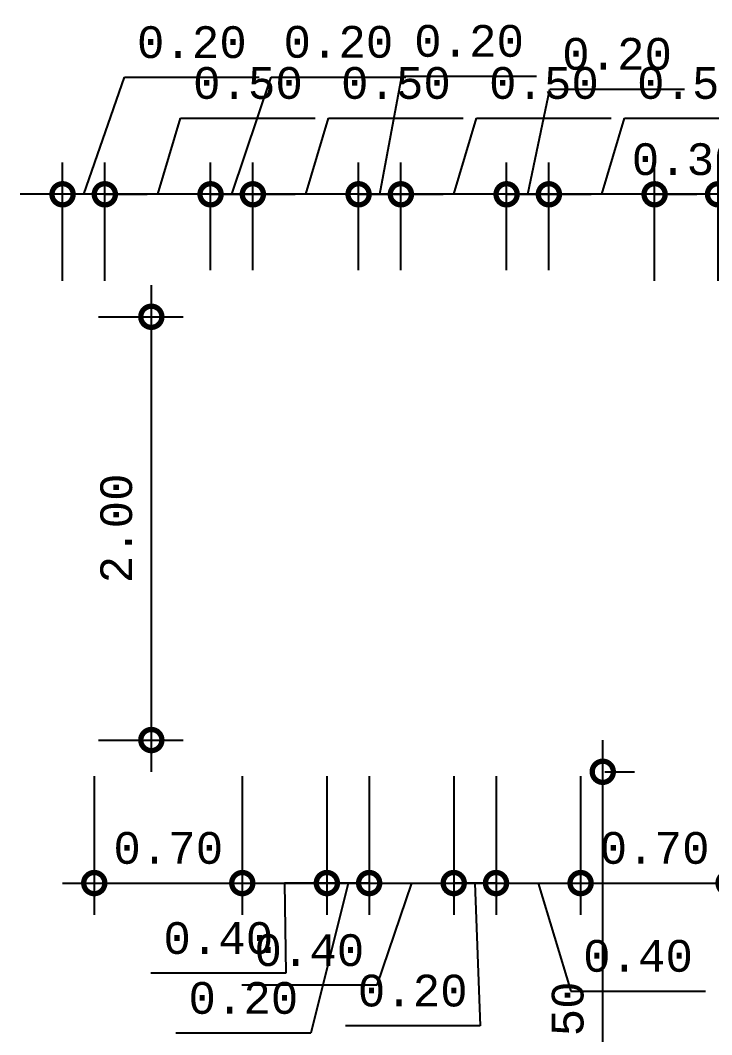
# Model space of a CAD drawing. Header units: inches. Extents: x -9 to 337, y -247 to 209.
# Drawn here: x 56.726 to 59.996, y 13.738 to 18.531 of the extents above; entities that cross this region are included whole.
import ezdxf

# ---------------------------------------------------------------- set-up
doc = ezdxf.new("R2010")
doc.units = ezdxf.units.IN
doc.header["$MEASUREMENT"] = 0
doc.header["$PDMODE"] = 34
doc.styles.add('MONOTXT4', font='monotxt4.shx')
doc.dimstyles.new('E100', dxfattribs={"dimtxt": 0.15, "dimasz": 0.2, "dimexe": 0.15, "dimexo": 0.02, "dimgap": 0.09, "dimtad": 1, "dimzin": 0, "dimdsep": 46, "dimtxsty": 'MONOTXT4', "dimblk": 'DOTSMALL', "dimcen": 0.01, "dimdle": 0.15, "dimclrd": 1, "dimclre": 1, "dimclrt": 2, "dimadec": 0, "dimazin": 0, "dimtfac": 1, "dimtofl": 0, "dimtmove": 1, "dimatfit": 1, "dimldrblk": 'OPEN90', "dimfxl": 1, "dimtolj": 1, "dimtzin": 0, "dimarcsym": 0})

# ---------------------------------------------------------------- blocks, each defined once
blk = doc.blocks.new('_DotSmall')
at = {"color": 0, "linetype": 'ByBlock', "const_width": 0.5}
blk.add_lwpolyline([(-0.0625, 0, 1), (0.0625, 0, 1)], format="xyb", close=True, dxfattribs=at)
blk = doc.blocks.new('*D155')
at = {"color": 1, "lineweight": -2, "transparency": 16777216}
for p, q in [((57.0763, 14.96), (57.0763, 14.3041)), ((57.7763, 14.96), (57.7763, 14.3041)), ((56.9263, 14.4541), (57.9263, 14.4541))]:
    blk.add_line(p, q, dxfattribs=at)
at = {"layer": 'DEFPOINTS', "color": 0, "transparency": 16777216}
for p in [(57.0763, 14.98), (57.7763, 14.98), (57.7763, 14.4541)]:
    blk.add_point(p, dxfattribs=at)
at = {"color": 1, "lineweight": -2, "transparency": 16777216, "xscale": 0.2, "yscale": 0.2, "zscale": 0.2, "rotation": 180}
blk.add_blockref('_DotSmall', (57.0763, 14.4541), dxfattribs=at)
at = {"color": 1, "lineweight": -2, "transparency": 16777216, "xscale": 0.2, "yscale": 0.2, "zscale": 0.2}
blk.add_blockref('_DotSmall', (57.7763, 14.4541), dxfattribs=at)
at = {"color": 2, "transparency": 16777216, "insert": (57.4263, 14.6191), "char_height": 0.15, "attachment_point": 5, "style": 'MONOTXT4'}
blk.add_mtext('\\A1;0.70', dxfattribs=at)
blk = doc.blocks.new('_Open90')
at = {"color": 0, "linetype": 'ByBlock', "lineweight": -2}
for p, q in [((-0.5, 0.5), (0, 0)), ((0, 0), (-1, 0)), ((0, 0), (-0.5, -0.5))]:
    blk.add_line(p, q, dxfattribs=at)
blk = doc.blocks.new('*D156')
at = {"color": 1, "lineweight": -2, "transparency": 16777216}
for p, q in [((57.7763, 14.96), (57.7763, 14.3041)), ((58.1763, 14.96), (58.1763, 14.3041)), ((57.6263, 14.4541), (58.3263, 14.4541)), ((57.9763, 14.4541), (57.9815, 14.0284)), ((57.9815, 14.0284), (57.3443, 14.0284))]:
    blk.add_line(p, q, dxfattribs=at)
at = {"layer": 'DEFPOINTS', "color": 0, "transparency": 16777216}
for p in [(57.7763, 14.98), (58.1763, 14.98), (58.1763, 14.4541)]:
    blk.add_point(p, dxfattribs=at)
at = {"color": 1, "lineweight": -2, "transparency": 16777216, "xscale": 0.2, "yscale": 0.2, "zscale": 0.2, "rotation": 180}
blk.add_blockref('_DotSmall', (57.7763, 14.4541), dxfattribs=at)
at = {"color": 1, "lineweight": -2, "transparency": 16777216, "xscale": 0.2, "yscale": 0.2, "zscale": 0.2}
blk.add_blockref('_DotSmall', (58.1763, 14.4541), dxfattribs=at)
at = {"color": 2, "transparency": 16777216, "insert": (57.6629, 14.1934), "char_height": 0.15, "attachment_point": 5, "style": 'MONOTXT4'}
blk.add_mtext('\\A1;0.40', dxfattribs=at)
blk = doc.blocks.new('*D157')
at = {"color": 1, "lineweight": -2, "transparency": 16777216}
for p, q in [((58.1763, 14.96), (58.1763, 14.3041)), ((58.3763, 14.96), (58.3763, 14.3041)), ((58.1763, 14.4541), (57.9763, 14.4541)), ((58.2763, 14.4541), (58.0999, 13.7453)), ((58.1763, 14.4541), (58.3763, 14.4541)), ((58.3763, 14.4541), (58.5763, 14.4541)), ((58.0999, 13.7453), (57.4628, 13.7453))]:
    blk.add_line(p, q, dxfattribs=at)
at = {"layer": 'DEFPOINTS', "color": 0, "transparency": 16777216}
for p in [(58.1763, 14.98), (58.3763, 14.98), (58.3763, 14.4541)]:
    blk.add_point(p, dxfattribs=at)
at = {"color": 1, "lineweight": -2, "transparency": 16777216, "xscale": 0.2, "yscale": 0.2, "zscale": 0.2}
blk.add_blockref('_DotSmall', (58.1763, 14.4541), dxfattribs=at)
at = {"color": 1, "lineweight": -2, "transparency": 16777216, "xscale": 0.2, "yscale": 0.2, "zscale": 0.2, "rotation": 180}
blk.add_blockref('_DotSmall', (58.3763, 14.4541), dxfattribs=at)
at = {"color": 2, "transparency": 16777216, "insert": (57.7814, 13.9103), "char_height": 0.15, "attachment_point": 5, "style": 'MONOTXT4'}
blk.add_mtext('\\A1;0.20', dxfattribs=at)
blk = doc.blocks.new('*D158')
at = {"color": 1, "lineweight": -2, "transparency": 16777216}
for p, q in [((58.3763, 14.96), (58.3763, 14.3041)), ((58.7763, 14.96), (58.7763, 14.3041)), ((58.3763, 14.4541), (58.1763, 14.4541)), ((58.3763, 14.4541), (58.7763, 14.4541)), ((58.5763, 14.4541), (58.4121, 13.9713)), ((58.7763, 14.4541), (58.9763, 14.4541)), ((58.4121, 13.9713), (57.7749, 13.9713))]:
    blk.add_line(p, q, dxfattribs=at)
at = {"layer": 'DEFPOINTS', "color": 0, "transparency": 16777216}
for p in [(58.3763, 14.98), (58.7763, 14.98), (58.7763, 14.4541)]:
    blk.add_point(p, dxfattribs=at)
at = {"color": 1, "lineweight": -2, "transparency": 16777216, "xscale": 0.2, "yscale": 0.2, "zscale": 0.2}
blk.add_blockref('_DotSmall', (58.3763, 14.4541), dxfattribs=at)
at = {"color": 1, "lineweight": -2, "transparency": 16777216, "xscale": 0.2, "yscale": 0.2, "zscale": 0.2, "rotation": 180}
blk.add_blockref('_DotSmall', (58.7763, 14.4541), dxfattribs=at)
at = {"color": 2, "transparency": 16777216, "insert": (58.0935, 14.1363), "char_height": 0.15, "attachment_point": 5, "style": 'MONOTXT4'}
blk.add_mtext('\\A1;0.40', dxfattribs=at)
blk = doc.blocks.new('*D159')
at = {"color": 1, "lineweight": -2, "transparency": 16777216}
for p, q in [((58.7763, 14.96), (58.7763, 14.3041)), ((58.9763, 14.96), (58.9763, 14.3041)), ((58.6263, 14.4541), (59.1263, 14.4541)), ((58.8763, 14.4541), (58.9009, 13.7801)), ((58.9009, 13.7801), (58.2637, 13.7801))]:
    blk.add_line(p, q, dxfattribs=at)
at = {"layer": 'DEFPOINTS', "color": 0, "transparency": 16777216}
for p in [(58.7763, 14.98), (58.9763, 14.98), (58.9763, 14.4541)]:
    blk.add_point(p, dxfattribs=at)
at = {"color": 1, "lineweight": -2, "transparency": 16777216, "xscale": 0.2, "yscale": 0.2, "zscale": 0.2, "rotation": 180}
blk.add_blockref('_DotSmall', (58.7763, 14.4541), dxfattribs=at)
at = {"color": 1, "lineweight": -2, "transparency": 16777216, "xscale": 0.2, "yscale": 0.2, "zscale": 0.2}
blk.add_blockref('_DotSmall', (58.9763, 14.4541), dxfattribs=at)
at = {"color": 2, "transparency": 16777216, "insert": (58.5823, 13.9451), "char_height": 0.15, "attachment_point": 5, "style": 'MONOTXT4'}
blk.add_mtext('\\A1;0.20', dxfattribs=at)
blk = doc.blocks.new('*D160')
at = {"color": 1, "lineweight": -2, "transparency": 16777216}
for p, q in [((58.9763, 14.96), (58.9763, 14.3041)), ((59.3763, 14.96), (59.3763, 14.3041)), ((58.9763, 14.4541), (58.7763, 14.4541)), ((58.9763, 14.4541), (59.3763, 14.4541)), ((59.1763, 14.4541), (59.3293, 13.9441)), ((59.3763, 14.4541), (59.5763, 14.4541)), ((59.3293, 13.9441), (59.9665, 13.9441))]:
    blk.add_line(p, q, dxfattribs=at)
at = {"layer": 'DEFPOINTS', "color": 0, "transparency": 16777216}
for p in [(58.9763, 14.98), (59.3763, 14.98), (59.3763, 14.4541)]:
    blk.add_point(p, dxfattribs=at)
at = {"color": 1, "lineweight": -2, "transparency": 16777216, "xscale": 0.2, "yscale": 0.2, "zscale": 0.2}
blk.add_blockref('_DotSmall', (58.9763, 14.4541), dxfattribs=at)
at = {"color": 1, "lineweight": -2, "transparency": 16777216, "xscale": 0.2, "yscale": 0.2, "zscale": 0.2, "rotation": 180}
blk.add_blockref('_DotSmall', (59.3763, 14.4541), dxfattribs=at)
at = {"color": 2, "transparency": 16777216, "insert": (59.6479, 14.1091), "char_height": 0.15, "attachment_point": 5, "style": 'MONOTXT4'}
blk.add_mtext('\\A1;0.40', dxfattribs=at)
blk = doc.blocks.new('*D161')
at = {"color": 1, "lineweight": -2, "transparency": 16777216}
for p, q in [((59.3763, 14.96), (59.3763, 14.3041)), ((60.0763, 14.96), (60.0763, 14.3041)), ((59.2263, 14.4541), (60.2263, 14.4541))]:
    blk.add_line(p, q, dxfattribs=at)
at = {"layer": 'DEFPOINTS', "color": 0, "transparency": 16777216}
for p in [(59.3763, 14.98), (60.0763, 14.98), (60.0763, 14.4541)]:
    blk.add_point(p, dxfattribs=at)
at = {"color": 1, "lineweight": -2, "transparency": 16777216, "xscale": 0.2, "yscale": 0.2, "zscale": 0.2, "rotation": 180}
blk.add_blockref('_DotSmall', (59.3763, 14.4541), dxfattribs=at)
at = {"color": 1, "lineweight": -2, "transparency": 16777216, "xscale": 0.2, "yscale": 0.2, "zscale": 0.2}
blk.add_blockref('_DotSmall', (60.0763, 14.4541), dxfattribs=at)
at = {"color": 2, "transparency": 16777216, "insert": (59.7263, 14.6191), "char_height": 0.15, "attachment_point": 5, "style": 'MONOTXT4'}
blk.add_mtext('\\A1;0.70', dxfattribs=at)
blk = doc.blocks.new('*D192')
at = {"color": 1, "lineweight": -2, "transparency": 16777216}
for p, q in [((59.4811, 12.33), (59.4811, 15.13)), ((59.4908, 14.98), (59.6311, 14.98)), ((59.4908, 12.48), (59.6311, 12.48))]:
    blk.add_line(p, q, dxfattribs=at)
at = {"layer": 'DEFPOINTS', "color": 0, "transparency": 16777216}
for p in [(59.4708, 14.98), (59.4811, 14.98), (59.4708, 12.48)]:
    blk.add_point(p, dxfattribs=at)
at = {"color": 1, "lineweight": -2, "transparency": 16777216, "xscale": 0.2, "yscale": 0.2, "zscale": 0.2}
for p, rotation in [((59.4811, 14.98), 90), ((59.4811, 12.48), 270)]:
    blk.add_blockref('_DotSmall', p, dxfattribs=dict(at, rotation=rotation))
at = {"color": 2, "transparency": 16777216, "insert": (59.3161, 13.73), "char_height": 0.15, "attachment_point": 5, "rotation": 90, "style": 'MONOTXT4'}
blk.add_mtext('\\A1;2.50', dxfattribs=at)
blk = doc.blocks.new('*D193')
at = {"color": 1, "lineweight": -2, "transparency": 16777216}
for p, q in [((57.3462, 14.98), (57.3462, 17.28)), ((57.0963, 17.13), (57.4962, 17.13)), ((57.0963, 15.13), (57.4962, 15.13))]:
    blk.add_line(p, q, dxfattribs=at)
at = {"layer": 'DEFPOINTS', "color": 0, "transparency": 16777216}
for p in [(57.0763, 17.13), (57.3462, 17.13), (57.0763, 15.13)]:
    blk.add_point(p, dxfattribs=at)
at = {"color": 1, "lineweight": -2, "transparency": 16777216, "xscale": 0.2, "yscale": 0.2, "zscale": 0.2}
for p, rotation in [((57.3462, 17.13), 90), ((57.3462, 15.13), 270)]:
    blk.add_blockref('_DotSmall', p, dxfattribs=dict(at, rotation=rotation))
at = {"color": 2, "transparency": 16777216, "insert": (57.1812, 16.13), "char_height": 0.15, "attachment_point": 5, "rotation": 90, "style": 'MONOTXT4'}
blk.add_mtext('\\A1;2.00', dxfattribs=at)
blk = doc.blocks.new('*D194')
at = {"color": 1, "lineweight": -2, "transparency": 16777216}
for p, q in [((59.7263, 17.3), (59.7263, 17.8587)), ((60.0263, 17.3), (60.0263, 17.8587)), ((60.1763, 17.7087), (59.5763, 17.7087))]:
    blk.add_line(p, q, dxfattribs=at)
at = {"layer": 'DEFPOINTS', "color": 0, "transparency": 16777216}
for p in [(59.7263, 17.7087), (59.7263, 17.28), (60.0263, 17.28)]:
    blk.add_point(p, dxfattribs=at)
at = {"color": 1, "lineweight": -2, "transparency": 16777216, "xscale": 0.2, "yscale": 0.2, "zscale": 0.2, "rotation": 180}
blk.add_blockref('_DotSmall', (59.7263, 17.7087), dxfattribs=at)
at = {"color": 1, "lineweight": -2, "transparency": 16777216, "xscale": 0.2, "yscale": 0.2, "zscale": 0.2}
blk.add_blockref('_DotSmall', (60.0263, 17.7087), dxfattribs=at)
at = {"color": 2, "transparency": 16777216, "insert": (59.8778, 17.8737), "char_height": 0.15, "attachment_point": 5, "style": 'MONOTXT4'}
blk.add_mtext('\\A1;0.30', dxfattribs=at)
blk = doc.blocks.new('*D195')
at = {"color": 1, "lineweight": -2, "transparency": 16777216}
for p, q in [((59.4763, 17.7087), (59.5843, 18.0687)), ((59.5843, 18.0687), (60.2215, 18.0687)), ((59.2263, 17.35), (59.2263, 17.8587)), ((59.7263, 17.3), (59.7263, 17.8587)), ((59.2263, 17.7087), (59.0263, 17.7087)), ((59.7263, 17.7087), (59.2263, 17.7087)), ((59.7263, 17.7087), (59.9263, 17.7087))]:
    blk.add_line(p, q, dxfattribs=at)
at = {"layer": 'DEFPOINTS', "color": 0, "transparency": 16777216}
for p in [(59.2263, 17.7087), (59.2263, 17.33), (59.7263, 17.28)]:
    blk.add_point(p, dxfattribs=at)
at = {"color": 1, "lineweight": -2, "transparency": 16777216, "xscale": 0.2, "yscale": 0.2, "zscale": 0.2}
blk.add_blockref('_DotSmall', (59.2263, 17.7087), dxfattribs=at)
at = {"color": 1, "lineweight": -2, "transparency": 16777216, "xscale": 0.2, "yscale": 0.2, "zscale": 0.2, "rotation": 180}
blk.add_blockref('_DotSmall', (59.7263, 17.7087), dxfattribs=at)
at = {"color": 2, "transparency": 16777216, "insert": (59.9029, 18.2337), "char_height": 0.15, "attachment_point": 5, "style": 'MONOTXT4'}
blk.add_mtext('\\A1;0.50', dxfattribs=at)
blk = doc.blocks.new('*D196')
at = {"color": 1, "lineweight": -2, "transparency": 16777216}
for p, q in [((59.1263, 17.7087), (59.2302, 18.2063)), ((59.2302, 18.2063), (59.8674, 18.2063)), ((59.0263, 17.35), (59.0263, 17.8587)), ((59.2263, 17.35), (59.2263, 17.8587)), ((59.0263, 17.7087), (58.8263, 17.7087)), ((59.2263, 17.7087), (59.0263, 17.7087)), ((59.2263, 17.7087), (59.4263, 17.7087))]:
    blk.add_line(p, q, dxfattribs=at)
at = {"layer": 'DEFPOINTS', "color": 0, "transparency": 16777216}
for p in [(59.0263, 17.7087), (59.0263, 17.33), (59.2263, 17.33)]:
    blk.add_point(p, dxfattribs=at)
at = {"color": 1, "lineweight": -2, "transparency": 16777216, "xscale": 0.2, "yscale": 0.2, "zscale": 0.2}
blk.add_blockref('_DotSmall', (59.0263, 17.7087), dxfattribs=at)
at = {"color": 1, "lineweight": -2, "transparency": 16777216, "xscale": 0.2, "yscale": 0.2, "zscale": 0.2, "rotation": 180}
blk.add_blockref('_DotSmall', (59.2263, 17.7087), dxfattribs=at)
at = {"color": 2, "transparency": 16777216, "insert": (59.5488, 18.3713), "char_height": 0.15, "attachment_point": 5, "style": 'MONOTXT4'}
blk.add_mtext('\\A1;0.20', dxfattribs=at)
blk = doc.blocks.new('*D197')
at = {"color": 1, "lineweight": -2, "transparency": 16777216}
for p, q in [((58.7763, 17.7087), (58.8843, 18.0687)), ((58.8843, 18.0687), (59.5215, 18.0687)), ((58.5263, 17.35), (58.5263, 17.8587)), ((59.0263, 17.35), (59.0263, 17.8587)), ((58.5263, 17.7087), (58.3263, 17.7087)), ((59.0263, 17.7087), (58.5263, 17.7087)), ((59.0263, 17.7087), (59.2263, 17.7087))]:
    blk.add_line(p, q, dxfattribs=at)
at = {"layer": 'DEFPOINTS', "color": 0, "transparency": 16777216}
for p in [(58.5263, 17.7087), (58.5263, 17.33), (59.0263, 17.33)]:
    blk.add_point(p, dxfattribs=at)
at = {"color": 1, "lineweight": -2, "transparency": 16777216, "xscale": 0.2, "yscale": 0.2, "zscale": 0.2}
blk.add_blockref('_DotSmall', (58.5263, 17.7087), dxfattribs=at)
at = {"color": 1, "lineweight": -2, "transparency": 16777216, "xscale": 0.2, "yscale": 0.2, "zscale": 0.2, "rotation": 180}
blk.add_blockref('_DotSmall', (59.0263, 17.7087), dxfattribs=at)
at = {"color": 2, "transparency": 16777216, "insert": (59.2029, 18.2337), "char_height": 0.15, "attachment_point": 5, "style": 'MONOTXT4'}
blk.add_mtext('\\A1;0.50', dxfattribs=at)
blk = doc.blocks.new('*D198')
at = {"color": 1, "lineweight": -2, "transparency": 16777216}
for p, q in [((58.4263, 17.7087), (58.5302, 18.2675)), ((58.5302, 18.2675), (59.1674, 18.2675)), ((58.3263, 17.35), (58.3263, 17.8587)), ((58.5263, 17.35), (58.5263, 17.8587)), ((58.3263, 17.7087), (58.1263, 17.7087)), ((58.5263, 17.7087), (58.3263, 17.7087)), ((58.5263, 17.7087), (58.7263, 17.7087))]:
    blk.add_line(p, q, dxfattribs=at)
at = {"layer": 'DEFPOINTS', "color": 0, "transparency": 16777216}
for p in [(58.3263, 17.7087), (58.3263, 17.33), (58.5263, 17.33)]:
    blk.add_point(p, dxfattribs=at)
at = {"color": 1, "lineweight": -2, "transparency": 16777216, "xscale": 0.2, "yscale": 0.2, "zscale": 0.2}
blk.add_blockref('_DotSmall', (58.3263, 17.7087), dxfattribs=at)
at = {"color": 1, "lineweight": -2, "transparency": 16777216, "xscale": 0.2, "yscale": 0.2, "zscale": 0.2, "rotation": 180}
blk.add_blockref('_DotSmall', (58.5263, 17.7087), dxfattribs=at)
at = {"color": 2, "transparency": 16777216, "insert": (58.8488, 18.4325), "char_height": 0.15, "attachment_point": 5, "style": 'MONOTXT4'}
blk.add_mtext('\\A1;0.20', dxfattribs=at)
blk = doc.blocks.new('*D199')
at = {"color": 1, "lineweight": -2, "transparency": 16777216}
for p, q in [((58.0763, 17.7087), (58.1843, 18.0687)), ((58.1843, 18.0687), (58.8215, 18.0687)), ((57.8263, 17.35), (57.8263, 17.8587)), ((58.3263, 17.35), (58.3263, 17.8587)), ((57.8263, 17.7087), (57.6263, 17.7087)), ((58.3263, 17.7087), (57.8263, 17.7087)), ((58.3263, 17.7087), (58.5263, 17.7087))]:
    blk.add_line(p, q, dxfattribs=at)
at = {"layer": 'DEFPOINTS', "color": 0, "transparency": 16777216}
for p in [(57.8263, 17.7087), (57.8263, 17.33), (58.3263, 17.33)]:
    blk.add_point(p, dxfattribs=at)
at = {"color": 1, "lineweight": -2, "transparency": 16777216, "xscale": 0.2, "yscale": 0.2, "zscale": 0.2}
blk.add_blockref('_DotSmall', (57.8263, 17.7087), dxfattribs=at)
at = {"color": 1, "lineweight": -2, "transparency": 16777216, "xscale": 0.2, "yscale": 0.2, "zscale": 0.2, "rotation": 180}
blk.add_blockref('_DotSmall', (58.3263, 17.7087), dxfattribs=at)
at = {"color": 2, "transparency": 16777216, "insert": (58.5029, 18.2337), "char_height": 0.15, "attachment_point": 5, "style": 'MONOTXT4'}
blk.add_mtext('\\A1;0.50', dxfattribs=at)
blk = doc.blocks.new('*D200')
at = {"color": 1, "lineweight": -2, "transparency": 16777216}
for p, q in [((57.7263, 17.7087), (57.9123, 18.263)), ((57.9123, 18.263), (58.5494, 18.263)), ((57.6263, 17.35), (57.6263, 17.8587)), ((57.8263, 17.35), (57.8263, 17.8587)), ((57.6263, 17.7087), (57.4263, 17.7087)), ((57.8263, 17.7087), (57.6263, 17.7087)), ((57.8263, 17.7087), (58.0263, 17.7087))]:
    blk.add_line(p, q, dxfattribs=at)
at = {"layer": 'DEFPOINTS', "color": 0, "transparency": 16777216}
for p in [(57.6263, 17.7087), (57.6263, 17.33), (57.8263, 17.33)]:
    blk.add_point(p, dxfattribs=at)
at = {"color": 1, "lineweight": -2, "transparency": 16777216, "xscale": 0.2, "yscale": 0.2, "zscale": 0.2}
blk.add_blockref('_DotSmall', (57.6263, 17.7087), dxfattribs=at)
at = {"color": 1, "lineweight": -2, "transparency": 16777216, "xscale": 0.2, "yscale": 0.2, "zscale": 0.2, "rotation": 180}
blk.add_blockref('_DotSmall', (57.8263, 17.7087), dxfattribs=at)
at = {"color": 2, "transparency": 16777216, "insert": (58.2309, 18.428), "char_height": 0.15, "attachment_point": 5, "style": 'MONOTXT4'}
blk.add_mtext('\\A1;0.20', dxfattribs=at)
blk = doc.blocks.new('*D201')
at = {"color": 1, "lineweight": -2, "transparency": 16777216}
for p, q in [((57.3763, 17.7087), (57.4843, 18.0687)), ((57.4843, 18.0687), (58.1215, 18.0687)), ((57.1263, 17.3), (57.1263, 17.8587)), ((57.6263, 17.35), (57.6263, 17.8587)), ((57.1263, 17.7087), (56.9263, 17.7087)), ((57.6263, 17.7087), (57.1263, 17.7087)), ((57.6263, 17.7087), (57.8263, 17.7087))]:
    blk.add_line(p, q, dxfattribs=at)
at = {"layer": 'DEFPOINTS', "color": 0, "transparency": 16777216}
for p in [(57.1263, 17.7087), (57.6263, 17.33), (57.1263, 17.28)]:
    blk.add_point(p, dxfattribs=at)
at = {"color": 1, "lineweight": -2, "transparency": 16777216, "xscale": 0.2, "yscale": 0.2, "zscale": 0.2}
blk.add_blockref('_DotSmall', (57.1263, 17.7087), dxfattribs=at)
at = {"color": 1, "lineweight": -2, "transparency": 16777216, "xscale": 0.2, "yscale": 0.2, "zscale": 0.2, "rotation": 180}
blk.add_blockref('_DotSmall', (57.6263, 17.7087), dxfattribs=at)
at = {"color": 2, "transparency": 16777216, "insert": (57.8029, 18.2337), "char_height": 0.15, "attachment_point": 5, "style": 'MONOTXT4'}
blk.add_mtext('\\A1;0.50', dxfattribs=at)
blk = doc.blocks.new('*D202')
at = {"color": 1, "lineweight": -2, "transparency": 16777216}
for p, q in [((57.0263, 17.7087), (57.2193, 18.2617)), ((57.2193, 18.2617), (57.8564, 18.2617)), ((56.9263, 17.3), (56.9263, 17.8587)), ((57.1263, 17.3), (57.1263, 17.8587)), ((56.9263, 17.7087), (56.7263, 17.7087)), ((57.1263, 17.7087), (56.9263, 17.7087)), ((57.1263, 17.7087), (57.3263, 17.7087))]:
    blk.add_line(p, q, dxfattribs=at)
at = {"layer": 'DEFPOINTS', "color": 0, "transparency": 16777216}
for p in [(56.9263, 17.7087), (56.9263, 17.28), (57.1263, 17.28)]:
    blk.add_point(p, dxfattribs=at)
at = {"color": 1, "lineweight": -2, "transparency": 16777216, "xscale": 0.2, "yscale": 0.2, "zscale": 0.2}
blk.add_blockref('_DotSmall', (56.9263, 17.7087), dxfattribs=at)
at = {"color": 1, "lineweight": -2, "transparency": 16777216, "xscale": 0.2, "yscale": 0.2, "zscale": 0.2, "rotation": 180}
blk.add_blockref('_DotSmall', (57.1263, 17.7087), dxfattribs=at)
at = {"color": 2, "transparency": 16777216, "insert": (57.5378, 18.4267), "char_height": 0.15, "attachment_point": 5, "style": 'MONOTXT4'}
blk.add_mtext('\\A1;0.20', dxfattribs=at)

msp = doc.modelspace()

# ---------------------------------------------------------------- dimensions: what is measured, and where the dimension line sits
for base, p1, p2, picture, middle in [((56.9263, 17.7087), (57.1263, 17.28), (56.9263, 17.28), '*D202', (57.3093, 18.2617)), ((57.6263, 17.7087), (57.8263, 17.33), (57.6263, 17.33), '*D200', (58.0023, 18.263)), ((58.3263, 17.7087), (58.5263, 17.33), (58.3263, 17.33), '*D198', (58.6202, 18.2675)), ((59.0263, 17.7087), (59.2263, 17.33), (59.0263, 17.33), '*D196', (59.3202, 18.2063)), ((59.7263, 17.7087), (60.0263, 17.28), (59.7263, 17.28), '*D194', (59.8778, 17.7087)), ((58.1763, 14.4541), (57.7763, 14.98), (58.1763, 14.98), '*D156', (57.8915, 14.0284)), ((58.3763, 14.4541), (58.1763, 14.98), (58.3763, 14.98), '*D157', (58.0099, 13.7453)), ((58.7763, 14.4541), (58.3763, 14.98), (58.7763, 14.98), '*D158', (58.3221, 13.9713)), ((58.9763, 14.4541), (58.7763, 14.98), (58.9763, 14.98), '*D159', (58.8109, 13.7801))]:
    dim = msp.add_linear_dim(base=base, p1=p1, p2=p2, dimstyle='E100')
    dim.commit()
    dim.dimension.update_dxf_attribs({"geometry": picture, "text_midpoint": middle, "dimtype": 160})
for base, p1, p2, picture, middle in [((57.1263, 17.7087), (57.6263, 17.33), (57.1263, 17.28), '*D201', (57.5743, 18.2337)), ((57.8263, 17.7087), (58.3263, 17.33), (57.8263, 17.33), '*D199', (58.2743, 18.2337)), ((58.5263, 17.7087), (59.0263, 17.33), (58.5263, 17.33), '*D197', (58.9743, 18.2337)), ((59.2263, 17.7087), (59.7263, 17.28), (59.2263, 17.33), '*D195', (59.6743, 18.2337)), ((57.7763, 14.4541), (57.0763, 14.98), (57.7763, 14.98), '*D155', (57.4263, 14.6191)), ((59.3763, 14.4541), (58.9763, 14.98), (59.3763, 14.98), '*D160', (59.4193, 14.1091)), ((60.0763, 14.4541), (59.3763, 14.98), (60.0763, 14.98), '*D161', (59.7263, 14.6191))]:
    dim = msp.add_linear_dim(base=base, p1=p1, p2=p2, dimstyle='E100')
    dim.commit()
    dim.dimension.update_dxf_attribs({"geometry": picture, "text_midpoint": middle})
for base, p1, p2, picture, middle in [((57.3462, 17.13), (57.0763, 15.13), (57.0763, 17.13), '*D193', (57.1812, 16.13)), ((59.4811, 14.98), (59.4708, 12.48), (59.4708, 14.98), '*D192', (59.3161, 13.73))]:
    dim = msp.add_linear_dim(base=base, p1=p1, p2=p2, angle=90, dimstyle='E100')
    dim.commit()
    dim.dimension.update_dxf_attribs({"geometry": picture, "text_midpoint": middle})

doc.saveas('drawing.dxf')
